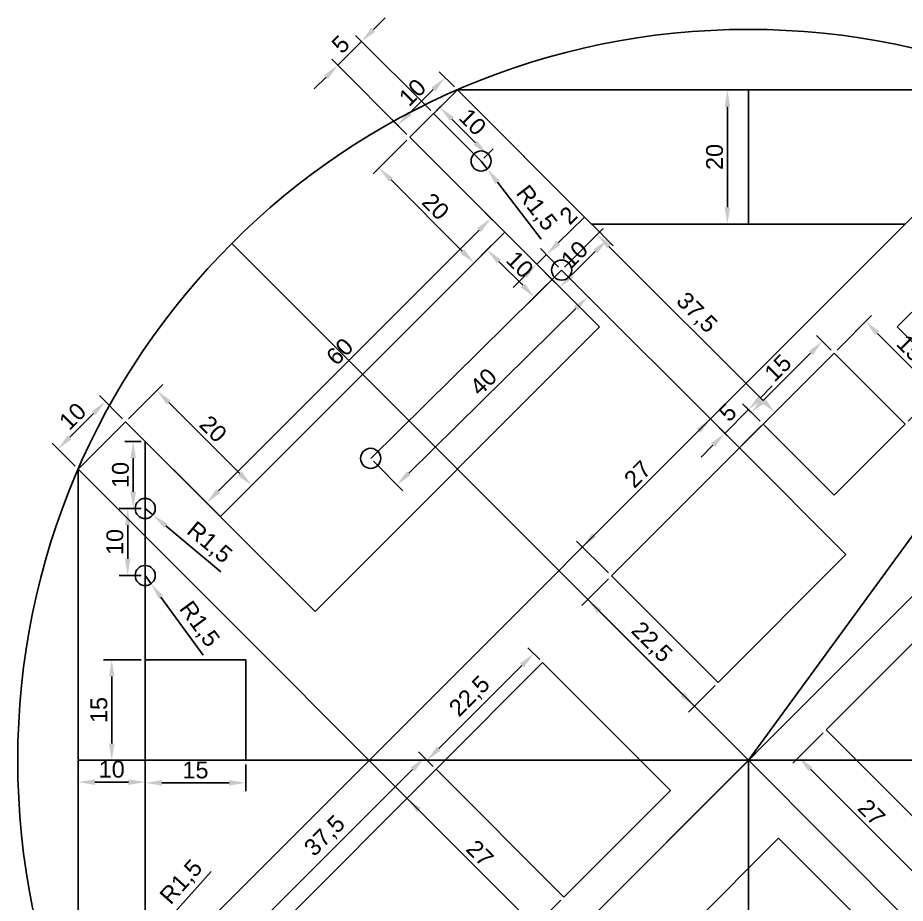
# Model space of a CAD drawing. Header units: millimetres. Extents: x -109 to 109, y -109 to 111.
# Drawn here: x -109 to 23.4, y -21.3 to 110.7 of the extents above; entities that cross this region are included whole.
import ezdxf

# ---------------------------------------------------------------- set-up
doc = ezdxf.new("R2010")
doc.units = ezdxf.units.MM
for name, color, linetype in [('Annotation', 50, 'Continuous'), ('Final', 1, 'Continuous'), ('Holes', 4, 'Continuous'), ('Plate', 7, 'Continuous')]:
    doc.layers.add(name, color=color, linetype=linetype)
doc.styles.get("Standard").update_dxf_attribs({"font": 'arial.ttf'})
doc.dimstyles.new('ISO-25', dxfattribs={"dimtxt": 2.5, "dimasz": 2.5, "dimexe": 1.25, "dimexo": 0.625, "dimtad": 1, "dimtxsty": 'Standard', "dimcen": 2.5, "dimadec": 0, "dimazin": 0, "dimtfac": 1, "dimtmove": 0, "dimatfit": 3, "dimfxl": 1, "dimarcsym": 0})

# ---------------------------------------------------------------- blocks, each defined once
blk = doc.blocks.new('*D2')
at = {"layer": 'Annotation', "color": 0, "lineweight": -2, "transparency": 16777216}
for p, q in [((-43.85, 100.42), (-46.12, 102.69)), ((-50.54, 96.5), (-47, 100.04)), ((-50.93, 93.35), (-53.19, 95.62))]:
    blk.add_line(p, q, dxfattribs=at)
at = {"layer": 'Annotation', "color": 0, "transparency": 16777216}
for points in [[(-47.3, 100.33), (-46.71, 99.74), (-45.23, 101.8)], [(-50.83, 96.79), (-50.24, 96.2), (-52.31, 94.73)]]:
    blk.add_solid(points, dxfattribs=at)
at = {"layer": 'Defpoints', "color": 0, "transparency": 16777216}
for p in [(-45.23, 101.8), (-43.41, 99.98), (-50.48, 92.91)]:
    blk.add_point(p, dxfattribs=at)
at = {"layer": 'Annotation', "color": 0, "transparency": 16777216, "insert": (-50.11, 99.61), "char_height": 2.5, "attachment_point": 5, "rotation": 45}
blk.add_mtext('10', dxfattribs=at)
blk = doc.blocks.new('*D3')
at = {"layer": 'Annotation', "color": 0, "lineweight": -2, "transparency": 16777216}
for p, q in [((-93.35, 50.93), (-96.81, 54.39)), ((-97.7, 51.73), (-101.23, 48.2)), ((-100.42, 43.85), (-103.88, 47.32))]:
    blk.add_line(p, q, dxfattribs=at)
at = {"layer": 'Annotation', "color": 0, "transparency": 16777216}
for points in [[(-97.99, 52.03), (-97.4, 51.44), (-95.93, 53.5)], [(-101.53, 48.49), (-100.94, 47.9), (-103, 46.43)]]:
    blk.add_solid(points, dxfattribs=at)
at = {"layer": 'Defpoints', "color": 0, "transparency": 16777216}
for p in [(-92.91, 50.48), (-103, 46.43), (-99.98, 43.41)]:
    blk.add_point(p, dxfattribs=at)
at = {"layer": 'Annotation', "color": 0, "transparency": 16777216, "insert": (-100.81, 51.31), "char_height": 2.5, "attachment_point": 5, "rotation": 45}
blk.add_mtext('10', dxfattribs=at)
blk = doc.blocks.new('*D6')
at = {"layer": 'Annotation', "color": 0, "lineweight": -2, "transparency": 16777216}
for p, q in [((72.67, 99.45), (65.78, 90.03)), ((0, 0), (64.31, 88.01))]:
    blk.add_line(p, q, dxfattribs=at)
at = {"layer": 'Annotation', "color": 0, "transparency": 16777216}
blk.add_solid([(65.45, 90.27), (66.12, 89.78), (64.31, 88.01)], dxfattribs=at)
at = {"layer": 'Defpoints', "color": 0, "transparency": 16777216}
for p in [(64.31, 88.01), (0, 0)]:
    blk.add_point(p, dxfattribs=at)
at = {"layer": 'Annotation', "color": 0, "transparency": 16777216, "insert": (68.43, 96.87), "char_height": 2.5, "attachment_point": 5, "rotation": 53.845}
blk.add_mtext('R109', dxfattribs=at)
blk = doc.blocks.new('*D23')
at = {"layer": 'Annotation', "color": 0, "lineweight": -2, "transparency": 16777216}
for p, q in [((-1.78, 47.04), (-6.54, 51.8)), ((-22.98, 33.59), (-7.42, 49.14)), ((-20.87, 27.95), (-25.63, 32.7))]:
    blk.add_line(p, q, dxfattribs=at)
at = {"layer": 'Annotation', "color": 0, "transparency": 16777216}
for points in [[(-7.72, 49.44), (-7.13, 48.85), (-5.66, 50.91)], [(-23.28, 33.88), (-22.69, 33.29), (-24.75, 31.82)]]:
    blk.add_solid(points, dxfattribs=at)
at = {"layer": 'Defpoints', "color": 0, "transparency": 16777216}
for p in [(-5.66, 50.91), (-1.34, 46.59), (-20.43, 27.5)]:
    blk.add_point(p, dxfattribs=at)
at = {"layer": 'Annotation', "color": 0, "transparency": 16777216, "insert": (-16.53, 42.7), "char_height": 2.5, "attachment_point": 5, "rotation": 45}
blk.add_mtext('27', dxfattribs=at)
blk = doc.blocks.new('*D24')
at = {"layer": 'Annotation', "color": 0, "lineweight": -2, "transparency": 16777216}
for p, q in [((-20.87, 27.06), (-24.85, 23.08)), ((-22.2, 22.2), (-9.83, 9.83)), ((-4.96, 11.15), (-8.94, 7.17))]:
    blk.add_line(p, q, dxfattribs=at)
at = {"layer": 'Annotation', "color": 0, "transparency": 16777216}
for points in [[(-21.91, 22.49), (-22.49, 21.91), (-23.97, 23.97)], [(-9.53, 10.12), (-10.12, 9.53), (-8.06, 8.06)]]:
    blk.add_solid(points, dxfattribs=at)
at = {"layer": 'Defpoints', "color": 0, "transparency": 16777216}
for p in [(-20.43, 27.5), (-4.52, 11.59), (-8.06, 8.06)]:
    blk.add_point(p, dxfattribs=at)
at = {"layer": 'Annotation', "color": 0, "transparency": 16777216, "insert": (-14.51, 17.52), "char_height": 2.5, "attachment_point": 5, "rotation": 315}
blk.add_mtext('22,5', dxfattribs=at)
blk = doc.blocks.new('*D25')
at = {"layer": 'Annotation', "color": 0, "lineweight": -2, "transparency": 16777216}
for p, q in [((-31.13, 15.01), (-32.91, 16.79)), ((-33.79, 14.14), (-46.17, 1.77)), ((-47.04, -0.9), (-48.82, 0.88))]:
    blk.add_line(p, q, dxfattribs=at)
at = {"layer": 'Annotation', "color": 0, "transparency": 16777216}
for points in [[(-34.09, 14.44), (-33.5, 13.85), (-32.03, 15.91)], [(-46.46, 2.06), (-45.87, 1.47), (-47.94, 0)]]:
    blk.add_solid(points, dxfattribs=at)
at = {"layer": 'Defpoints', "color": 0, "transparency": 16777216}
for p in [(-30.69, 14.57), (-47.94, 0), (-46.59, -1.34)]:
    blk.add_point(p, dxfattribs=at)
at = {"layer": 'Annotation', "color": 0, "transparency": 16777216, "insert": (-41.48, 9.46), "char_height": 2.5, "attachment_point": 5, "rotation": 45}
blk.add_mtext('22,5', dxfattribs=at)
blk = doc.blocks.new('*D26')
at = {"layer": 'Annotation', "color": 0, "lineweight": -2, "transparency": 16777216}
for p, q in [((-47.04, -1.78), (-51.8, -6.54)), ((-49.14, -7.42), (-33.59, -22.98)), ((-27.95, -20.87), (-32.7, -25.63))]:
    blk.add_line(p, q, dxfattribs=at)
at = {"layer": 'Annotation', "color": 0, "transparency": 16777216}
for points in [[(-48.85, -7.13), (-49.44, -7.72), (-50.91, -5.66)], [(-33.29, -22.69), (-33.88, -23.28), (-31.82, -24.75)]]:
    blk.add_solid(points, dxfattribs=at)
at = {"layer": 'Defpoints', "color": 0, "transparency": 16777216}
for p in [(-46.59, -1.34), (-27.5, -20.43), (-31.82, -24.75)]:
    blk.add_point(p, dxfattribs=at)
at = {"layer": 'Annotation', "color": 0, "transparency": 16777216, "insert": (-40.04, -13.87), "char_height": 2.5, "attachment_point": 5, "rotation": 315}
blk.add_mtext('27', dxfattribs=at)
blk = doc.blocks.new('*D43')
at = {"layer": 'Annotation', "color": 0, "lineweight": -2, "transparency": 16777216}
for p, q in [((-80.16, -16.6), (-87.31, -24.58)), ((-89.98, -27.56), (-88.98, -26.44))]:
    blk.add_line(p, q, dxfattribs=at)
at = {"layer": 'Annotation', "color": 0, "transparency": 16777216}
blk.add_solid([(-87.62, -24.3), (-87, -24.85), (-88.98, -26.44)], dxfattribs=at)
at = {"layer": 'Defpoints', "color": 0, "transparency": 16777216}
for p in [(-88.98, -26.44), (-89.98, -27.56)]:
    blk.add_point(p, dxfattribs=at)
at = {"layer": 'Annotation', "color": 0, "transparency": 16777216, "insert": (-84.49, -18.24), "char_height": 2.5, "attachment_point": 5, "rotation": 48.1237}
blk.add_mtext('R1,5', dxfattribs=at)
blk = doc.blocks.new('*D46')
at = {"layer": 'Annotation', "color": 0, "lineweight": -2, "transparency": 16777216}
for p, q in [((-89.98, 27.56), (-89.1, 26.34)), ((-81.33, 15.66), (-87.63, 24.32))]:
    blk.add_line(p, q, dxfattribs=at)
at = {"layer": 'Annotation', "color": 0, "transparency": 16777216}
blk.add_solid([(-87.29, 24.57), (-87.97, 24.08), (-89.1, 26.34)], dxfattribs=at)
at = {"layer": 'Defpoints', "color": 0, "transparency": 16777216}
for p in [(-89.98, 27.56), (-89.1, 26.34)]:
    blk.add_point(p, dxfattribs=at)
at = {"layer": 'Annotation', "color": 0, "transparency": 16777216, "insert": (-82.02, 20.23), "char_height": 2.5, "attachment_point": 5, "rotation": 306.039}
blk.add_mtext('R1,5', dxfattribs=at)
blk = doc.blocks.new('*D47')
at = {"layer": 'Annotation', "color": 0, "lineweight": -2, "transparency": 16777216}
for p, q in [((-89.98, 37.56), (-88.83, 36.59)), ((-78.71, 28.1), (-86.92, 34.98))]:
    blk.add_line(p, q, dxfattribs=at)
at = {"layer": 'Annotation', "color": 0, "transparency": 16777216}
blk.add_solid([(-86.65, 35.3), (-87.18, 34.67), (-88.83, 36.59)], dxfattribs=at)
at = {"layer": 'Defpoints', "color": 0, "transparency": 16777216}
for p in [(-89.98, 37.56), (-88.83, 36.59)]:
    blk.add_point(p, dxfattribs=at)
at = {"layer": 'Annotation', "color": 0, "transparency": 16777216, "insert": (-80.49, 32.37), "char_height": 2.5, "attachment_point": 5, "rotation": 320.0124}
blk.add_mtext('R1,5', dxfattribs=at)
blk = doc.blocks.new('*D59')
at = {"layer": 'Annotation', "color": 0, "lineweight": -2, "transparency": 16777216}
for p, q in [((-39.88, 89.37), (-38.96, 88.19)), ((-30.89, 77.73), (-37.43, 86.21))]:
    blk.add_line(p, q, dxfattribs=at)
at = {"layer": 'Annotation', "color": 0, "transparency": 16777216}
blk.add_solid([(-37.1, 86.46), (-37.76, 85.95), (-38.96, 88.19)], dxfattribs=at)
at = {"layer": 'Defpoints', "color": 0, "transparency": 16777216}
for p in [(-39.88, 89.37), (-38.96, 88.19)]:
    blk.add_point(p, dxfattribs=at)
at = {"layer": 'Annotation', "color": 0, "transparency": 16777216, "insert": (-31.71, 82.28), "char_height": 2.5, "attachment_point": 5, "rotation": 307.6577}
blk.add_mtext('R1,5', dxfattribs=at)
blk = doc.blocks.new('*D62')
at = {"layer": 'Annotation', "color": 0, "lineweight": -2, "transparency": 16777216}
for p, q in [((1.8, 54.07), (3.56, 55.83)), ((1.75, 50.57), (-0.86, 53.18)), ((-3.51, 48.76), (0.03, 52.3)), ((-1.78, 47.04), (-4.39, 49.65)), ((-5.28, 46.99), (-7.04, 45.23))]:
    blk.add_line(p, q, dxfattribs=at)
at = {"layer": 'Annotation', "color": 0, "transparency": 16777216}
for points in [[(1.5, 54.36), (2.09, 53.77), (0.03, 52.3)], [(-5.57, 47.29), (-4.98, 46.7), (-3.51, 48.76)]]:
    blk.add_solid(points, dxfattribs=at)
at = {"layer": 'Defpoints', "color": 0, "transparency": 16777216}
for p in [(0.03, 52.3), (2.2, 50.13), (-1.34, 46.59)]:
    blk.add_point(p, dxfattribs=at)
at = {"layer": 'Annotation', "color": 0, "transparency": 16777216, "insert": (-3.08, 51.87), "char_height": 2.5, "attachment_point": 5, "rotation": 45}
blk.add_mtext('5', dxfattribs=at)
blk = doc.blocks.new('*D63')
at = {"layer": 'Annotation', "color": 0, "lineweight": -2, "transparency": 16777216}
for p, q in [((-46.51, 96.89), (-45.12, 98.27)), ((-40.7, 92.08), (-44.24, 95.62)), ((-39.44, 89.82), (-38.05, 91.2))]:
    blk.add_line(p, q, dxfattribs=at)
at = {"layer": 'Annotation', "color": 0, "transparency": 16777216}
for points in [[(-43.94, 95.91), (-44.53, 95.33), (-46.01, 97.39)], [(-40.41, 92.38), (-41, 91.79), (-38.94, 90.32)]]:
    blk.add_solid(points, dxfattribs=at)
at = {"layer": 'Defpoints', "color": 0, "transparency": 16777216}
for p in [(-46.01, 97.39), (-46.95, 96.45), (-39.88, 89.37)]:
    blk.add_point(p, dxfattribs=at)
at = {"layer": 'Annotation', "color": 0, "transparency": 16777216, "insert": (-41.13, 95.2), "char_height": 2.5, "attachment_point": 5, "rotation": 315}
blk.add_mtext('10', dxfattribs=at)
blk = doc.blocks.new('*D73')
at = {"layer": 'Annotation', "color": 0, "lineweight": -2, "transparency": 16777216}
for p, q in [((-99.98, -0.62), (-99.98, -4.5)), ((-89.98, -0.62), (-89.98, -4.5)), ((-97.48, -3.25), (-92.48, -3.25))]:
    blk.add_line(p, q, dxfattribs=at)
at = {"layer": 'Annotation', "color": 0, "transparency": 16777216}
for points in [[(-97.48, -2.83), (-97.48, -3.67), (-99.98, -3.25)], [(-92.48, -2.83), (-92.48, -3.67), (-89.98, -3.25)]]:
    blk.add_solid(points, dxfattribs=at)
at = {"layer": 'Defpoints', "color": 0, "transparency": 16777216}
for p in [(-99.98, 0), (-89.98, 0), (-89.98, -3.25)]:
    blk.add_point(p, dxfattribs=at)
at = {"layer": 'Annotation', "color": 0, "transparency": 16777216, "insert": (-94.98, -1.35), "char_height": 2.5, "attachment_point": 5}
blk.add_mtext('10', dxfattribs=at)
blk = doc.blocks.new('*D74')
at = {"layer": 'Annotation', "color": 0, "lineweight": -2, "transparency": 16777216}
for p, q in [((-90.61, 47.56), (-93.02, 47.56)), ((-91.77, 40.06), (-91.77, 45.06)), ((-90.61, 37.56), (-93.02, 37.56))]:
    blk.add_line(p, q, dxfattribs=at)
at = {"layer": 'Annotation', "color": 0, "transparency": 16777216}
for points in [[(-92.19, 45.06), (-91.36, 45.06), (-91.77, 47.56)], [(-92.19, 40.06), (-91.36, 40.06), (-91.77, 37.56)]]:
    blk.add_solid(points, dxfattribs=at)
at = {"layer": 'Defpoints', "color": 0, "transparency": 16777216}
for p in [(-91.77, 47.56), (-89.98, 47.56), (-89.98, 37.56)]:
    blk.add_point(p, dxfattribs=at)
at = {"layer": 'Annotation', "color": 0, "transparency": 16777216, "insert": (-93.67, 42.56), "char_height": 2.5, "attachment_point": 5, "rotation": 90}
blk.add_mtext('10', dxfattribs=at)
blk = doc.blocks.new('*D75')
at = {"layer": 'Annotation', "color": 0, "lineweight": -2, "transparency": 16777216}
for p, q in [((-90.61, 37.56), (-93.85, 37.56)), ((-92.6, 35.06), (-92.6, 30.06)), ((-90.61, 27.56), (-93.85, 27.56))]:
    blk.add_line(p, q, dxfattribs=at)
at = {"layer": 'Annotation', "color": 0, "transparency": 16777216}
for points in [[(-93.02, 35.06), (-92.19, 35.06), (-92.6, 37.56)], [(-93.02, 30.06), (-92.19, 30.06), (-92.6, 27.56)]]:
    blk.add_solid(points, dxfattribs=at)
at = {"layer": 'Defpoints', "color": 0, "transparency": 16777216}
for p in [(-89.98, 37.56), (-92.6, 27.56), (-89.98, 27.56)]:
    blk.add_point(p, dxfattribs=at)
at = {"layer": 'Annotation', "color": 0, "transparency": 16777216, "insert": (-94.5, 32.56), "char_height": 2.5, "attachment_point": 5, "rotation": 90}
blk.add_mtext('10', dxfattribs=at)
blk = doc.blocks.new('*D79')
at = {"layer": 'Annotation', "color": 0, "lineweight": -2, "transparency": 16777216}
for p, q in [((-0.62, 99.98), (-4.37, 99.98)), ((-3.12, 97.48), (-3.12, 82.48)), ((-0.62, 79.98), (-4.37, 79.98))]:
    blk.add_line(p, q, dxfattribs=at)
at = {"layer": 'Annotation', "color": 0, "transparency": 16777216}
for points in [[(-3.54, 97.48), (-2.71, 97.48), (-3.12, 99.98)], [(-3.54, 82.48), (-2.71, 82.48), (-3.12, 79.98)]]:
    blk.add_solid(points, dxfattribs=at)
at = {"layer": 'Defpoints', "color": 0, "transparency": 16777216}
for p in [(0, 99.98), (-3.12, 79.98), (0, 79.98)]:
    blk.add_point(p, dxfattribs=at)
at = {"layer": 'Annotation', "color": 0, "transparency": 16777216, "insert": (-5.03, 89.98), "char_height": 2.5, "attachment_point": 5, "rotation": 90}
blk.add_mtext('20', dxfattribs=at)
blk = doc.blocks.new('*D81')
at = {"layer": 'Annotation', "color": 0, "lineweight": -2, "transparency": 16777216}
for p, q in [((-23.27, 79.84), (-20.18, 76.75)), ((-22.83, 75.86), (-26.36, 72.33)), ((-30.34, 72.76), (-27.25, 69.68))]:
    blk.add_line(p, q, dxfattribs=at)
at = {"layer": 'Annotation', "color": 0, "transparency": 16777216}
for points in [[(-23.12, 76.16), (-22.53, 75.57), (-21.06, 77.63)], [(-26.66, 72.62), (-26.07, 72.03), (-28.13, 70.56)]]:
    blk.add_solid(points, dxfattribs=at)
at = {"layer": 'Defpoints', "color": 0, "transparency": 16777216}
for p in [(-23.71, 80.28), (-30.78, 73.21), (-28.13, 70.56)]:
    blk.add_point(p, dxfattribs=at)
at = {"layer": 'Annotation', "color": 0, "transparency": 16777216, "insert": (-25.94, 75.44), "char_height": 2.5, "attachment_point": 5, "rotation": 45}
blk.add_mtext('10', dxfattribs=at)
blk = doc.blocks.new('*D100')
at = {"layer": 'Annotation', "color": 0, "lineweight": -2, "transparency": 16777216}
for p, q in [((-55.94, 108.97), (-54.17, 110.74)), ((-47.39, 96.89), (-58.59, 108.09)), ((-61.24, 103.67), (-57.71, 107.2)), ((-50.93, 93.35), (-62.13, 104.55)), ((-63.01, 101.9), (-64.78, 100.13))]:
    blk.add_line(p, q, dxfattribs=at)
at = {"layer": 'Annotation', "color": 0, "transparency": 16777216}
for points in [[(-56.23, 109.27), (-55.64, 108.68), (-57.71, 107.2)], [(-63.3, 102.2), (-62.72, 101.61), (-61.24, 103.67)]]:
    blk.add_solid(points, dxfattribs=at)
at = {"layer": 'Defpoints', "color": 0, "transparency": 16777216}
for p in [(-57.71, 107.2), (-46.95, 96.45), (-50.48, 92.91)]:
    blk.add_point(p, dxfattribs=at)
at = {"layer": 'Annotation', "color": 0, "transparency": 16777216, "insert": (-60.82, 106.78), "char_height": 2.5, "attachment_point": 5, "rotation": 45}
blk.add_mtext('5', dxfattribs=at)
blk = doc.blocks.new('*D105')
at = {"layer": 'Annotation', "color": 0, "lineweight": -2, "transparency": 16777216}
for p, q in [((-50.93, 92.47), (-55.96, 87.44)), ((-53.31, 86.55), (-42.7, 75.95)), ((-36.78, 78.33), (-41.81, 73.3))]:
    blk.add_line(p, q, dxfattribs=at)
at = {"layer": 'Annotation', "color": 0, "transparency": 16777216}
for points in [[(-53.01, 86.85), (-53.6, 86.26), (-55.07, 88.32)], [(-42.4, 76.24), (-42.99, 75.65), (-40.93, 74.18)]]:
    blk.add_solid(points, dxfattribs=at)
at = {"layer": 'Defpoints', "color": 0, "transparency": 16777216}
for p in [(-50.48, 92.91), (-36.34, 78.77), (-40.93, 74.18)]:
    blk.add_point(p, dxfattribs=at)
at = {"layer": 'Annotation', "color": 0, "transparency": 16777216, "insert": (-46.66, 82.59), "char_height": 2.5, "attachment_point": 5, "rotation": 315}
blk.add_mtext('20', dxfattribs=at)
blk = doc.blocks.new('*D106')
at = {"layer": 'Annotation', "color": 0, "lineweight": -2, "transparency": 16777216}
for p, q in [((-92.47, 50.93), (-87.37, 56.03)), ((-86.48, 53.38), (-75.87, 42.77)), ((-78.33, 36.78), (-73.22, 41.89))]:
    blk.add_line(p, q, dxfattribs=at)
at = {"layer": 'Annotation', "color": 0, "transparency": 16777216}
for points in [[(-86.19, 53.67), (-86.78, 53.08), (-88.25, 55.15)], [(-75.58, 43.07), (-76.17, 42.48), (-74.11, 41)]]:
    blk.add_solid(points, dxfattribs=at)
at = {"layer": 'Defpoints', "color": 0, "transparency": 16777216}
for p in [(-92.91, 50.48), (-74.11, 41), (-78.77, 36.34)]:
    blk.add_point(p, dxfattribs=at)
at = {"layer": 'Annotation', "color": 0, "transparency": 16777216, "insert": (-79.83, 49.42), "char_height": 2.5, "attachment_point": 5, "rotation": 315}
blk.add_mtext('20', dxfattribs=at)
blk = doc.blocks.new('*D107')
at = {"layer": 'Annotation', "color": 0, "lineweight": -2, "transparency": 16777216}
for p, q in [((-36.78, 79.21), (-39.29, 81.71)), ((-79.06, 40.17), (-40.17, 79.06)), ((-79.21, 36.78), (-81.71, 39.29))]:
    blk.add_line(p, q, dxfattribs=at)
at = {"layer": 'Annotation', "color": 0, "transparency": 16777216}
for points in [[(-40.47, 79.36), (-39.88, 78.77), (-38.4, 80.83)], [(-79.36, 40.47), (-78.77, 39.88), (-80.83, 38.4)]]:
    blk.add_solid(points, dxfattribs=at)
at = {"layer": 'Defpoints', "color": 0, "transparency": 16777216}
for p in [(-38.4, 80.83), (-36.34, 78.77), (-78.77, 36.34)]:
    blk.add_point(p, dxfattribs=at)
at = {"layer": 'Annotation', "color": 0, "transparency": 16777216, "insert": (-60.96, 60.96), "char_height": 2.5, "attachment_point": 5, "rotation": 45}
blk.add_mtext('60', dxfattribs=at)
blk = doc.blocks.new('*D115')
at = {"layer": 'Annotation', "color": 0, "lineweight": -2, "transparency": 16777216}
for p, q in [((-36.78, 78.33), (-39.85, 75.26)), ((-37.2, 74.37), (-33.66, 70.84)), ((-29.71, 71.26), (-32.78, 68.19))]:
    blk.add_line(p, q, dxfattribs=at)
at = {"layer": 'Annotation', "color": 0, "transparency": 16777216}
for points in [[(-36.91, 74.67), (-37.49, 74.08), (-38.97, 76.14)], [(-33.37, 71.13), (-33.96, 70.54), (-31.9, 69.07)]]:
    blk.add_solid(points, dxfattribs=at)
at = {"layer": 'Defpoints', "color": 0, "transparency": 16777216}
for p in [(-36.34, 78.77), (-29.27, 71.7), (-31.9, 69.07)]:
    blk.add_point(p, dxfattribs=at)
at = {"layer": 'Annotation', "color": 0, "transparency": 16777216, "insert": (-34.09, 73.95), "char_height": 2.5, "attachment_point": 5, "rotation": 315}
blk.add_mtext('10', dxfattribs=at)
blk = doc.blocks.new('*D116')
at = {"layer": 'Annotation', "color": 0, "lineweight": -2, "transparency": 16777216}
for p, q in [((-28.35, 77.17), (-24.5, 80.96)), ((-28.3, 73.56), (-31, 76.31)), ((-29.72, 72.15), (-32.43, 74.9)), ((-31.55, 74.01), (-30.13, 75.42)), ((-33.33, 72.26), (-35.11, 70.5))]:
    blk.add_line(p, q, dxfattribs=at)
at = {"layer": 'Annotation', "color": 0, "transparency": 16777216}
for points in [[(-28.64, 77.47), (-28.05, 76.87), (-30.13, 75.42)], [(-33.62, 72.55), (-33.04, 71.96), (-31.55, 74.01)]]:
    blk.add_solid(points, dxfattribs=at)
at = {"layer": 'Defpoints', "color": 0, "transparency": 16777216}
for p in [(-30.13, 75.42), (-27.86, 73.11), (-29.28, 71.71)]:
    blk.add_point(p, dxfattribs=at)
at = {"layer": 'Annotation', "color": 0, "transparency": 16777216, "insert": (-26.85, 81.28), "char_height": 2.5, "attachment_point": 5, "rotation": 44.5831}
blk.add_mtext('2', dxfattribs=at)
blk = doc.blocks.new('*D117')
at = {"layer": 'Annotation', "color": 0, "lineweight": -2, "transparency": 16777216}
for p, q in [((-27.42, 72.67), (-23.07, 68.26)), ((-25.73, 67.39), (-50.66, 42.82)), ((-55.91, 44.59), (-51.56, 40.18))]:
    blk.add_line(p, q, dxfattribs=at)
at = {"layer": 'Annotation', "color": 0, "transparency": 16777216}
for points in [[(-26.02, 67.69), (-25.44, 67.09), (-23.95, 69.15)], [(-50.95, 43.12), (-50.37, 42.53), (-52.44, 41.07)]]:
    blk.add_solid(points, dxfattribs=at)
at = {"layer": 'Defpoints', "color": 0, "transparency": 16777216}
for p in [(-27.86, 73.11), (-56.35, 45.03), (-52.44, 41.07)]:
    blk.add_point(p, dxfattribs=at)
at = {"layer": 'Annotation', "color": 0, "transparency": 16777216, "insert": (-39.53, 56.46), "char_height": 2.5, "attachment_point": 5, "rotation": 44.5831}
blk.add_mtext('40', dxfattribs=at)
blk = doc.blocks.new('*D118')
at = {"layer": 'Annotation', "color": 0, "lineweight": -2, "transparency": 16777216}
for p, q in [((-27.41, 73.55), (-21.67, 79.3)), ((-20.79, 76.65), (2.2, 53.67)), ((-0.9, 47.04), (4.85, 52.78))]:
    blk.add_line(p, q, dxfattribs=at)
at = {"layer": 'Annotation', "color": 0, "transparency": 16777216}
for points in [[(-20.49, 76.94), (-21.08, 76.35), (-22.55, 78.41)], [(2.49, 53.96), (1.9, 53.37), (3.96, 51.9)]]:
    blk.add_solid(points, dxfattribs=at)
at = {"layer": 'Defpoints', "color": 0, "transparency": 16777216}
for p in [(-27.86, 73.11), (3.96, 51.9), (-1.34, 46.59)]:
    blk.add_point(p, dxfattribs=at)
at = {"layer": 'Annotation', "color": 0, "transparency": 16777216, "insert": (-7.79, 66.66), "char_height": 2.5, "attachment_point": 5, "rotation": 315}
blk.add_mtext('37,5', dxfattribs=at)
blk = doc.blocks.new('*D121')
at = {"layer": 'Annotation', "color": 0, "lineweight": -2, "transparency": 16777216}
for p, q in [((-47.04, -0.9), (-49.21, 1.27)), ((-73.07, -24.36), (-50.09, -1.38)), ((-73.55, -27.41), (-75.73, -25.24))]:
    blk.add_line(p, q, dxfattribs=at)
at = {"layer": 'Annotation', "color": 0, "transparency": 16777216}
for points in [[(-50.39, -1.08), (-49.8, -1.67), (-48.33, 0.39)], [(-73.37, -24.06), (-72.78, -24.65), (-74.84, -26.13)]]:
    blk.add_solid(points, dxfattribs=at)
at = {"layer": 'Defpoints', "color": 0, "transparency": 16777216}
for p in [(-48.33, 0.39), (-46.59, -1.34), (-73.11, -27.86)]:
    blk.add_point(p, dxfattribs=at)
at = {"layer": 'Annotation', "color": 0, "transparency": 16777216, "insert": (-63.09, -11.36), "char_height": 2.5, "attachment_point": 5, "rotation": 45}
blk.add_mtext('37,5', dxfattribs=at)
blk = doc.blocks.new('*D140')
at = {"layer": 'Annotation', "color": 0, "lineweight": -2, "transparency": 16777216}
for p, q in [((11.15, 4.08), (6.63, -0.44)), ((9.29, -1.32), (24.84, -16.88)), ((30.24, -15.01), (25.73, -19.53))]:
    blk.add_line(p, q, dxfattribs=at)
at = {"layer": 'Annotation', "color": 0, "transparency": 16777216}
for points in [[(9.58, -1.03), (8.99, -1.62), (7.52, 0.45)], [(25.14, -16.58), (24.55, -17.17), (26.61, -18.64)]]:
    blk.add_solid(points, dxfattribs=at)
at = {"layer": 'Defpoints', "color": 0, "transparency": 16777216}
for p in [(11.59, 4.52), (30.69, -14.57), (26.61, -18.64)]:
    blk.add_point(p, dxfattribs=at)
at = {"layer": 'Annotation', "color": 0, "transparency": 16777216, "insert": (18.39, -7.77), "char_height": 2.5, "attachment_point": 5, "rotation": 315}
blk.add_mtext('27', dxfattribs=at)
blk = doc.blocks.new('*D145')
at = {"layer": 'Annotation', "color": 0, "lineweight": -2, "transparency": 16777216}
for p, q in [((12.36, 61.18), (10.17, 63.37)), ((9.29, 60.72), (2.22, 53.65)), ((1.75, 50.57), (-0.44, 52.76))]:
    blk.add_line(p, q, dxfattribs=at)
at = {"layer": 'Annotation', "color": 0, "transparency": 16777216}
for points in [[(8.99, 61.01), (9.58, 60.42), (11.06, 62.48)], [(1.92, 53.94), (2.51, 53.35), (0.45, 51.88)]]:
    blk.add_solid(points, dxfattribs=at)
at = {"layer": 'Defpoints', "color": 0, "transparency": 16777216}
for p in [(12.8, 60.74), (0.45, 51.88), (2.2, 50.13)]:
    blk.add_point(p, dxfattribs=at)
at = {"layer": 'Annotation', "color": 0, "transparency": 16777216, "insert": (4.41, 58.53), "char_height": 2.5, "attachment_point": 5, "rotation": 45}
blk.add_mtext('15', dxfattribs=at)
blk = doc.blocks.new('*D146')
at = {"layer": 'Annotation', "color": 0, "lineweight": -2, "transparency": 16777216}
for p, q in [((13.24, 61.18), (18.39, 66.33)), ((19.28, 63.67), (26.35, 56.6)), ((23.85, 50.57), (29, 55.72))]:
    blk.add_line(p, q, dxfattribs=at)
at = {"layer": 'Annotation', "color": 0, "transparency": 16777216}
for points in [[(19.57, 63.97), (18.98, 63.38), (17.51, 65.44)], [(26.64, 56.9), (26.05, 56.31), (28.11, 54.84)]]:
    blk.add_solid(points, dxfattribs=at)
at = {"layer": 'Defpoints', "color": 0, "transparency": 16777216}
for p in [(12.8, 60.74), (28.11, 54.84), (23.41, 50.13)]:
    blk.add_point(p, dxfattribs=at)
at = {"layer": 'Annotation', "color": 0, "transparency": 16777216, "insert": (24.16, 61.48), "char_height": 2.5, "attachment_point": 5, "rotation": 315}
blk.add_mtext('15', dxfattribs=at)
blk = doc.blocks.new('*D147')
at = {"layer": 'Annotation', "color": 0, "lineweight": -2, "transparency": 16777216}
for p, q in [((-90.61, 15), (-96.23, 15)), ((-94.98, 12.5), (-94.98, 2.5)), ((-90.61, 0), (-96.23, 0))]:
    blk.add_line(p, q, dxfattribs=at)
at = {"layer": 'Annotation', "color": 0, "transparency": 16777216}
for points in [[(-95.4, 12.5), (-94.56, 12.5), (-94.98, 15)], [(-95.4, 2.5), (-94.56, 2.5), (-94.98, 0)]]:
    blk.add_solid(points, dxfattribs=at)
at = {"layer": 'Defpoints', "color": 0, "transparency": 16777216}
for p in [(-89.98, 15), (-94.98, 0), (-89.98, 0)]:
    blk.add_point(p, dxfattribs=at)
at = {"layer": 'Annotation', "color": 0, "transparency": 16777216, "insert": (-96.88, 7.5), "char_height": 2.5, "attachment_point": 5, "rotation": 90}
blk.add_mtext('15', dxfattribs=at)
blk = doc.blocks.new('*D149')
at = {"layer": 'Annotation', "color": 0, "lineweight": -2, "transparency": 16777216}
for p, q in [((-89.98, -0.62), (-89.98, -4.61)), ((-74.98, -0.62), (-74.98, -4.61)), ((-87.48, -3.36), (-77.48, -3.36))]:
    blk.add_line(p, q, dxfattribs=at)
at = {"layer": 'Annotation', "color": 0, "transparency": 16777216}
for points in [[(-87.48, -2.94), (-87.48, -3.77), (-89.98, -3.36)], [(-77.48, -2.94), (-77.48, -3.77), (-74.98, -3.36)]]:
    blk.add_solid(points, dxfattribs=at)
at = {"layer": 'Defpoints', "color": 0, "transparency": 16777216}
for p in [(-89.98, 0), (-74.98, 0), (-74.98, -3.36)]:
    blk.add_point(p, dxfattribs=at)
at = {"layer": 'Annotation', "color": 0, "transparency": 16777216, "insert": (-82.48, -1.46), "char_height": 2.5, "attachment_point": 5}
blk.add_mtext('15', dxfattribs=at)

msp = doc.modelspace()

# ---------------------------------------------------------------- linework, layer by layer
at = {"layer": 'Defpoints'}
msp.add_line((-43.413, 99.982), (43.413, 99.982), dxfattribs=at)
at = {"layer": 'Final'}
for p, q in [((-50.484, 92.91), (-43.413, 99.982)), ((-23.413, 79.982), (-43.413, 99.982)), ((-36.342, 78.768), (-50.484, 92.91)), ((23.413, 79.982), (-23.413, 79.982)), ((-78.768, 36.342), (-36.342, 78.768)), ((2.195, 50.131), (12.802, 60.737)), ((12.802, 60.737), (23.409, 50.131)), ((-99.982, 43.413), (-92.91, 50.484)), ((-92.91, 50.484), (-78.768, 36.342)), ((12.802, 39.524), (2.195, 50.131)), ((23.409, 50.131), (12.802, 39.524)), ((-20.432, 27.503), (-1.34, 46.595)), ((-1.34, 46.595), (14.57, 30.685)), ((-99.982, -43.413), (-99.982, 43.413)), ((14.57, 30.685), (-4.522, 11.593)), ((-4.522, 11.593), (-20.432, 27.503)), ((11.593, 4.522), (27.503, 20.432)), ((-74.982, 15), (-89.982, 15)), ((-89.982, 15), (-89.982, 0)), ((-74.982, 0), (-74.982, 15)), ((-30.685, 14.57), (-46.595, -1.34)), ((-11.593, -4.522), (-30.685, 14.57)), ((30.685, -14.57), (11.593, 4.522)), ((-89.982, 0), (-74.982, 0)), ((-46.595, -1.34), (-27.503, -20.432)), ((-27.503, -20.432), (-11.593, -4.522)), ((4.522, -11.593), (-14.57, -30.685)), ((20.432, -27.503), (4.522, -11.593))]:
    msp.add_line(p, q, dxfattribs=at)
for centre in [(-39.877, 89.375), (-27.857, 73.111), (-56.346, 45.034), (-89.982, 37.555), (-89.982, 27.555)]:
    msp.add_circle(centre, 1.5, dxfattribs=at)
at = {"layer": 'Holes'}
for p, q in [((-50.484, 92.91), (-46.949, 96.446)), ((-46.949, 96.446), (-39.877, 89.375)), ((-36.342, 78.768), (-29.271, 71.697)), ((-27.857, 73.111), (-56.346, 45.034)), ((-29.271, 71.697), (-27.857, 73.111)), ((-27.857, 73.111), (-1.34, 46.595)), ((12.802, 60.737), (2.195, 50.131)), ((23.409, 50.131), (12.802, 60.737)), ((-1.34, 46.595), (2.195, 50.131)), ((2.195, 50.131), (12.802, 39.524)), ((12.802, 39.524), (23.409, 50.131)), ((-89.982, 0), (-89.982, 47.555)), ((-89.982, 47.555), (-89.982, -47.555)), ((-89.982, 47.555), (-89.982, 37.555)), ((-20.432, 27.503), (-1.34, 46.595)), ((-1.34, 46.595), (14.57, 30.685)), ((-89.982, 37.555), (-89.982, 27.555)), ((14.57, 30.685), (-4.522, 11.593)), ((-4.522, 11.593), (-20.432, 27.503)), ((27.503, 20.432), (11.593, 4.522)), ((-89.982, 0), (-89.982, 15)), ((-89.982, 15), (-74.982, 15)), ((-74.982, 15), (-74.982, 0)), ((-46.595, -1.34), (-30.685, 14.57)), ((-30.685, 14.57), (-11.593, -4.522)), ((-89.982, 0), (-89.982, 8)), ((11.593, 4.522), (30.685, -14.57)), ((0, 0), (-99.982, 0)), ((-99.982, 0), (-89.982, 0)), ((-74.982, 0), (-89.982, 0)), ((0, 0), (99.982, 0)), ((0, 0), (0, -99.982)), ((-46.595, -1.34), (-73.111, -27.857)), ((-27.503, -20.432), (-46.595, -1.34)), ((-11.593, -4.522), (-27.503, -20.432)), ((4.522, -11.593), (-14.57, -30.685)), ((20.432, -27.503), (4.522, -11.593))]:
    msp.add_line(p, q, dxfattribs=at)
for centre in [(-39.877, 89.375), (-27.857, 73.111), (-56.346, 45.034), (-89.982, 37.555), (-89.982, 27.555)]:
    msp.add_circle(centre, 1.5, dxfattribs=at)
at = {"layer": 'Plate'}
for p, q in [((-99.982, -43.413), (43.413, 99.982)), ((-50.484, 92.91), (-43.413, 99.982)), ((-43.413, 99.982), (-23.708, 80.277)), ((0, 99.982), (0, 79.982)), ((-22.2, 64.626), (-50.484, 92.91)), ((50.484, 92.91), (22.2, 64.626)), ((0, 79.982), (-23.413, 79.982)), ((-23.413, 79.982), (23.413, 79.982)), ((-77.075, -77.075), (77.075, 77.075)), ((0, 0), (-77.075, 77.075)), ((-64.626, 22.2), (-22.2, 64.626)), ((22.2, 64.626), (64.626, 22.2)), ((-99.982, 43.413), (-92.91, 50.484)), ((-92.91, 50.484), (-64.626, 22.2)), ((-99.982, -43.413), (-99.982, 43.413)), ((-99.982, 43.413), (43.413, -99.982)), ((0, 0), (28.284, 28.284)), ((0, 0), (-77.075, -77.075)), ((0, 0), (77.075, -77.075))]:
    msp.add_line(p, q, dxfattribs=at)
msp.add_circle((0, 0), 109, dxfattribs=at)

# ---------------------------------------------------------------- dimensions: what is measured, and where the dimension line sits
at = {"layer": 'Annotation'}
for p1, p2, distance, picture, middle in [((-50.484, 92.91), (-46.949, 96.446), 15.215, '*D100', (-60.816, 106.778)), ((-50.484, 92.91), (-43.413, 99.982), 2.576, '*D2', (-50.114, 99.612)), ((0, 99.982), (0, 79.982), -3.124, '*D79', (-5.026, 89.982)), ((-39.877, 89.375), (-46.949, 96.446), -1.332, '*D63', (-41.127, 95.197)), ((-50.484, 92.91), (-36.342, 78.768), -6.49, '*D105', (-46.658, 82.595)), ((-29.281, 71.708), (-27.857, 73.111), 3.234, '*D116', (-26.851, 81.284)), ((-78.768, 36.342), (-36.342, 78.768), 2.917, '*D107', (-60.962, 60.962)), ((-23.708, 80.277), (-30.78, 73.206), 3.743, '*D81', (-25.942, 75.439)), ((-36.342, 78.768), (-29.271, 71.697), -3.713, '*D115', (-34.088, 73.952)), ((-27.857, 73.111), (-1.34, 46.595), 7.5, '*D118', (-7.791, 66.661)), ((-27.857, 73.111), (-56.346, 45.034), 5.567, '*D117', (-39.528, 56.462)), ((12.802, 60.737), (23.409, 50.131), 6.655, '*D146', (24.155, 61.484)), ((12.802, 60.737), (2.195, 50.131), -2.47, '*D145', (4.407, 58.525)), ((-92.91, 50.484), (-78.768, 36.342), 6.592, '*D106', (-79.834, 49.419)), ((-1.34, 46.595), (2.195, 50.131), 3.066, '*D62', (-3.081, 51.871)), ((-92.91, 50.484), (-99.982, 43.413), -4.269, '*D3', (-100.809, 51.311)), ((-20.432, 27.503), (-1.34, 46.595), 6.105, '*D23', (-16.532, 42.695)), ((-89.982, 37.555), (-89.982, 47.555), 1.792, '*D74', (-93.675, 42.555)), ((-89.982, 37.555), (-89.982, 27.555), -2.621, '*D75', (-94.503, 32.555)), ((-20.432, 27.503), (-4.522, 11.593), -5, '*D24', (-14.508, 17.517)), ((-30.685, 14.57), (-46.595, -1.34), -1.895, '*D25', (-41.484, 9.459)), ((-89.982, 15), (-89.982, 0), -5, '*D147', (-96.883, 7.5)), ((11.593, 4.522), (30.685, -14.57), -5.763, '*D140', (18.394, -7.769)), ((-99.982, 0), (-89.982, 0), -3.25, '*D73', (-94.982, -1.349)), ((-89.982, 0), (-74.982, 0), -3.357, '*D149', (-82.482, -1.455)), ((-73.111, -27.857), (-46.595, -1.34), 2.448, '*D121', (-63.088, -11.363)), ((-46.595, -1.34), (-27.503, -20.432), -6.105, '*D26', (-40.036, -13.873))]:
    dim = msp.add_aligned_dim(p1=p1, p2=p2, distance=distance, dimstyle='ISO-25', dxfattribs=at)
    dim.commit()
    dim.dimension.update_dxf_attribs({"geometry": picture, "text_midpoint": middle})
for center, mpoint, picture, middle in [((0, 0), (64.307, 88.009), '*D6', (68.427, 96.871)), ((-39.877, 89.375), (-38.961, 88.187), '*D59', (-31.713, 82.278)), ((-89.982, 37.555), (-88.832, 36.591), '*D47', (-80.488, 32.369)), ((-89.982, 27.555), (-89.099, 26.342), '*D46', (-82.021, 20.23)), ((-89.982, -27.555), (-88.98, -26.438), '*D43', (-84.486, -18.238))]:
    dim = msp.add_radius_dim(center=center, mpoint=mpoint, dimstyle='ISO-25', dxfattribs=at)
    dim.commit()
    dim.dimension.update_dxf_attribs({"geometry": picture, "text_midpoint": middle})

doc.saveas('drawing.dxf')
